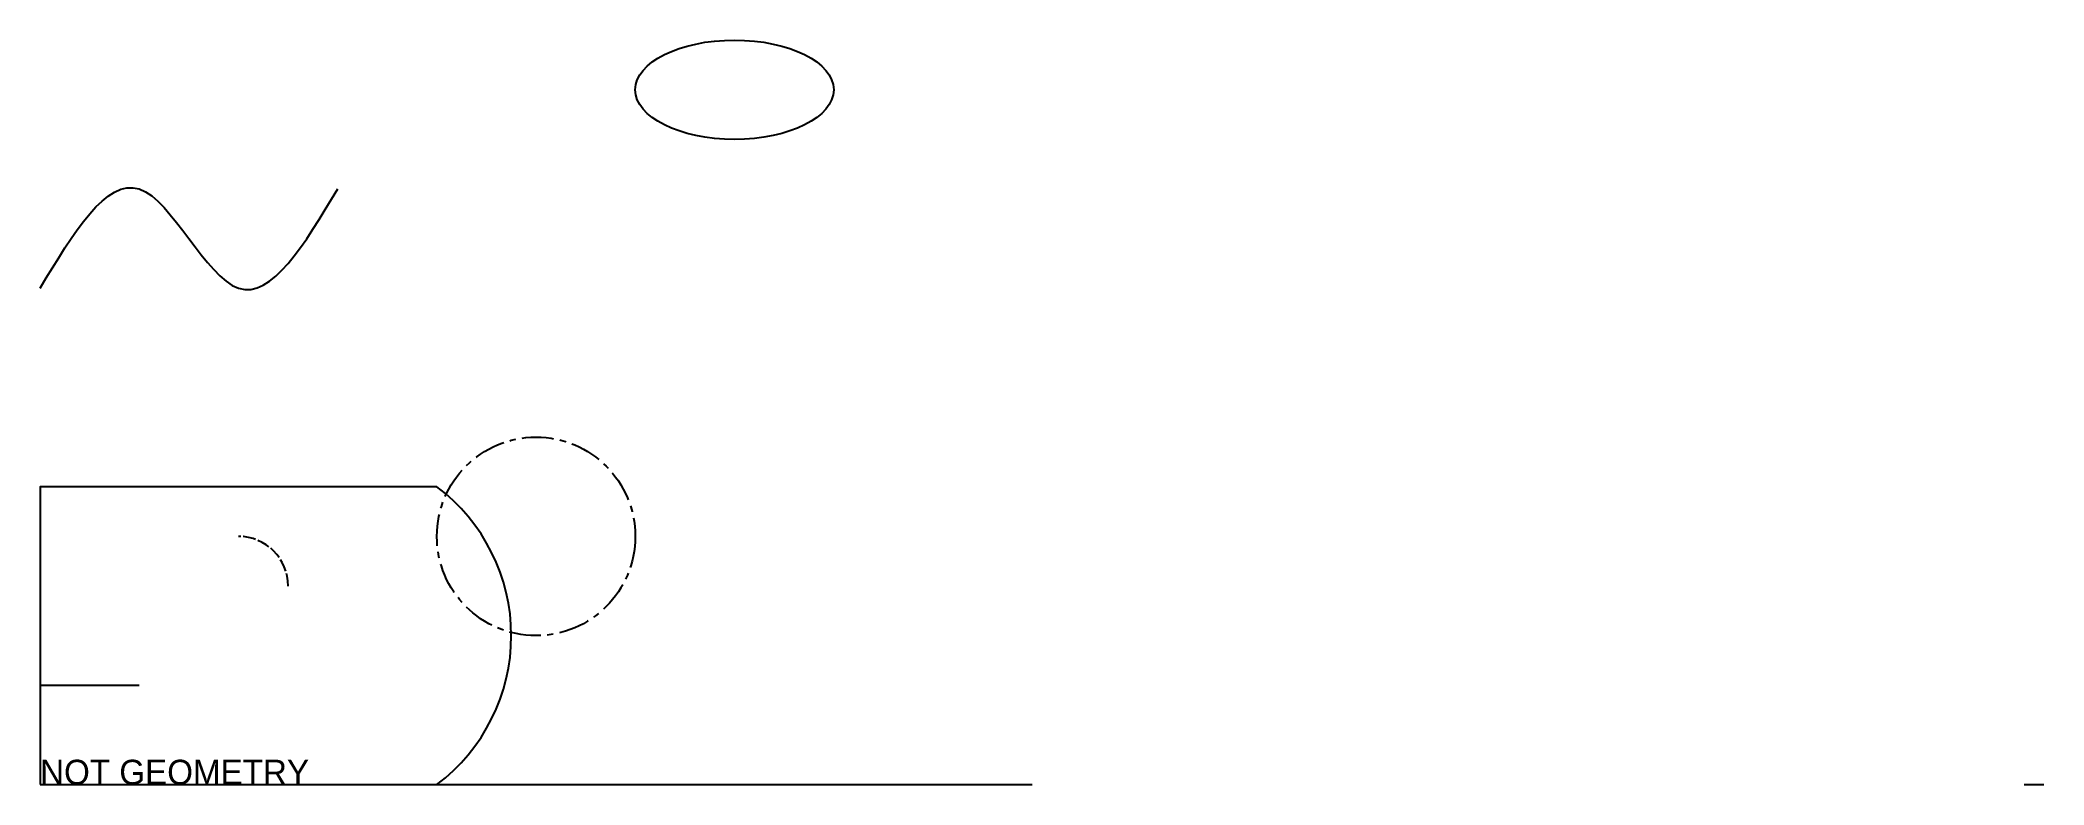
# Model space of a CAD drawing. Header units: millimetres. Extents: x 0 to 202, y 0 to 75.
import ezdxf

# ---------------------------------------------------------------- set-up
doc = ezdxf.new("R2010")
doc.units = ezdxf.units.MM
doc.linetypes.add('CENTER', pattern=[5.08, 3.175, -0.635, 0.635, -0.635])
doc.linetypes.add('DASHED', pattern=[1.524, 1.27, -0.254])
for name, color, linetype in [('Centers', 7, 'CENTER'), ('Dashed', 7, 'DASHED'), ('Hidden', 7, 'Continuous'), ('Outline', 7, 'CONTINUOUS')]:
    doc.layers.add(name, color=color, linetype=linetype)

# ---------------------------------------------------------------- blocks, each defined once
blk = doc.blocks.new('PEG')
blk.add_line((0, 0), (2, 0))

msp = doc.modelspace()

# ---------------------------------------------------------------- linework, layer by layer
at = {"layer": 'Centers'}
msp.add_circle((50, 25), 10, dxfattribs=at)
at = {"layer": 'Dashed'}
msp.add_arc((20, 20), 5, 0, 90, dxfattribs=at)
at = {"layer": 'Hidden'}
msp.add_line((0, 10), (10, 10), dxfattribs=at)
at = {"layer": 'Outline'}
msp.add_line((0, 0), (100, 0), dxfattribs=at)
msp.add_lwpolyline([(0, 0), (40, 0, 0.5), (40, 30), (0, 30)], format="xyb", close=True, dxfattribs=at)
msp.add_ellipse((70, 70), major_axis=(10, 0), ratio=0.5, dxfattribs=at)
msp.add_spline([(0, 50), (10, 60), (20, 50), (30, 60)], degree=3, dxfattribs=at)

# ---------------------------------------------------------------- block references
msp.add_blockref('PEG', (200, 0), dxfattribs=at)

# ---------------------------------------------------------------- texts
msp.add_text('NOT GEOMETRY', height=2.5, dxfattribs=at).set_placement((0, 0))

doc.saveas('drawing.dxf')
